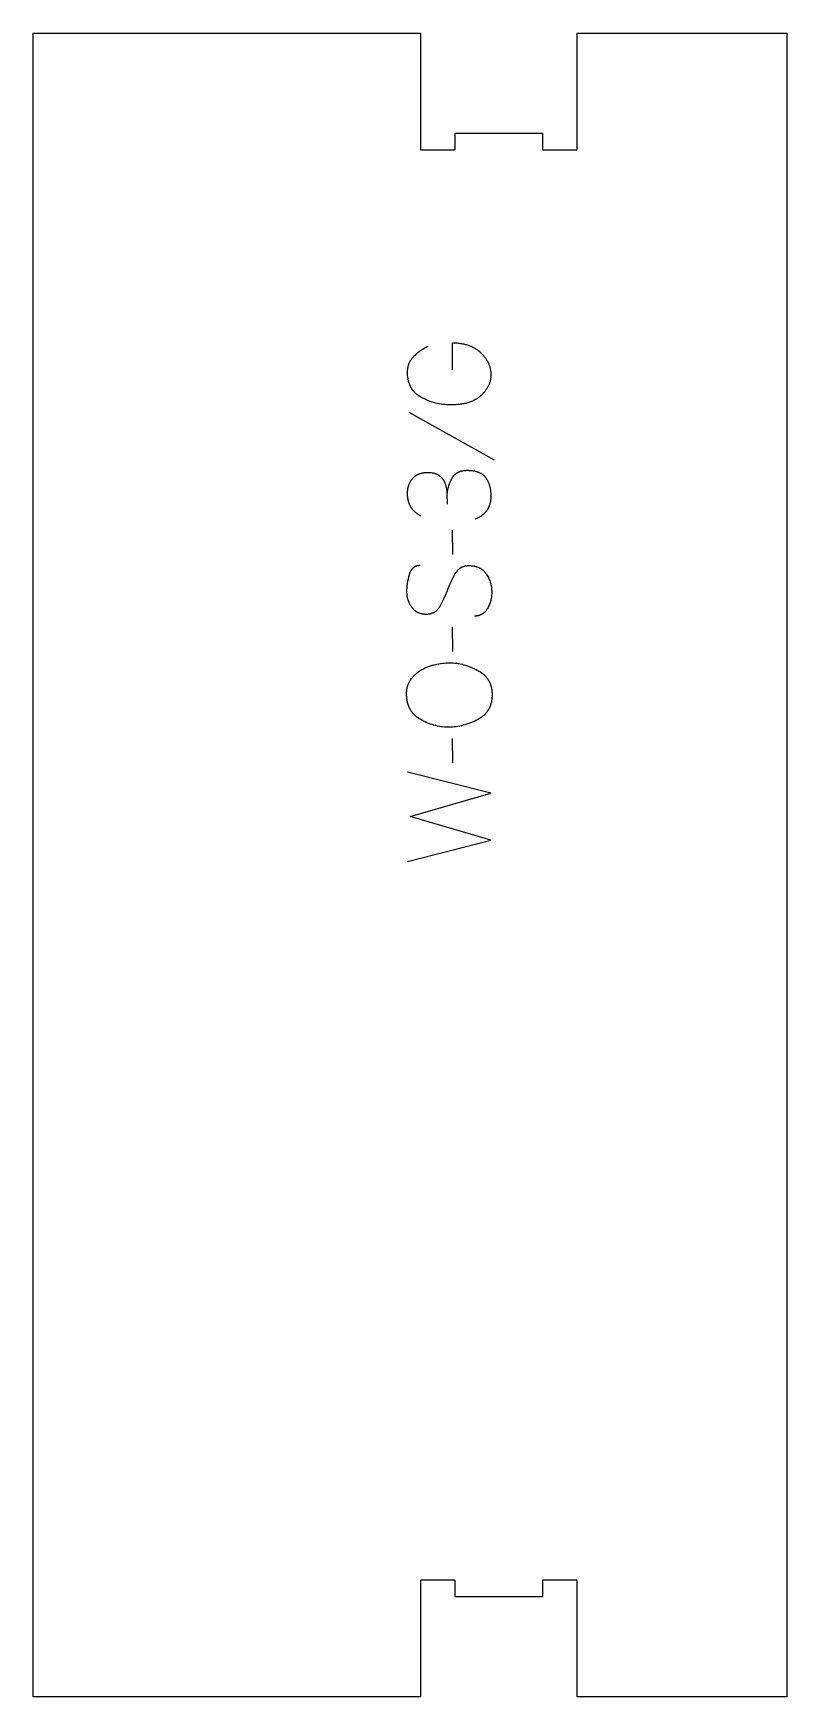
# Model space of a CAD drawing. Extents: x -135 to 137, y -300 to 300.
import ezdxf

# ---------------------------------------------------------------- set-up
doc = ezdxf.new("R2010")
doc.units = 0
doc.layers.add('1_ANYTOOL_1MMDEEP_LABELS_S', color=2, linetype='CONTINUOUS')
doc.layers.add('4_ANYTOOL_CUTTHROUGH_OUTSI', color=5, linetype='CONTINUOUS')

msp = doc.modelspace()

# ---------------------------------------------------------------- linework, layer by layer
at = {"layer": '1_ANYTOOL_1MMDEEP_LABELS_S'}
for p, q in [((0.47, 163.24), (31.24, 146.06)), ((16.11, 120.73), (16.2, 111.94)), ((16.11, 85.67), (16.2, 76.89)), ((16.11, 45.64), (16.2, 36.86))]:
    msp.add_line(p, q, dxfattribs=at)
for points in [[(16.2, 178.46), (16.24, 188.23), (17.07, 188.19), (17.48, 188.17), (17.87, 188.13), (18.27, 188.09), (18.65, 188.05), (19.03, 187.99), (19.41, 187.93), (19.77, 187.86), (20.13, 187.79), (20.49, 187.71), (20.84, 187.62), (21.18, 187.53), (21.52, 187.43), (21.84, 187.32), (22.17, 187.21), (22.48, 187.09), (22.8, 186.96), (23.1, 186.83), (23.4, 186.69), (23.69, 186.55), (23.98, 186.39), (24.25, 186.23), (24.53, 186.07), (24.79, 185.89), (25.05, 185.71), (25.31, 185.53), (25.56, 185.34), (25.8, 185.14), (26.03, 184.93), (26.26, 184.72), (26.49, 184.5), (26.91, 184.06), (27.11, 183.84), (27.31, 183.61), (27.5, 183.39), (27.68, 183.16), (27.86, 182.93), (28.03, 182.7), (28.19, 182.47), (28.34, 182.24), (28.49, 182.01), (28.63, 181.77), (28.77, 181.54), (28.9, 181.3), (29.02, 181.06), (29.13, 180.83), (29.24, 180.58), (29.34, 180.34), (29.44, 180.1), (29.52, 179.86), (29.6, 179.61), (29.68, 179.36), (29.74, 179.12), (29.8, 178.87), (29.86, 178.62), (29.9, 178.36), (29.94, 178.11), (29.98, 177.86), (30, 177.6), (30.02, 177.35), (30.04, 177.09), (30.04, 176.83), (30.04, 176.57), (30.03, 176.31), (30.02, 176.06), (30, 175.8), (29.97, 175.55), (29.93, 175.3), (29.89, 175.04), (29.84, 174.8), (29.78, 174.55), (29.72, 174.3), (29.65, 174.06), (29.57, 173.81), (29.48, 173.57), (29.39, 173.33), (29.29, 173.09), (29.19, 172.85), (29.07, 172.62), (28.95, 172.38), (28.82, 172.15), (28.69, 171.92), (28.55, 171.69), (28.4, 171.46), (28.24, 171.23), (28.08, 171), (27.91, 170.78), (27.74, 170.55), (27.55, 170.33), (27.36, 170.11), (27.16, 169.89), (26.96, 169.67), (26.75, 169.46), (26.53, 169.24), (26.3, 169.03), (26.07, 168.83), (25.83, 168.63), (25.58, 168.44), (25.32, 168.26), (25.06, 168.08), (24.79, 167.91), (24.51, 167.74), (24.22, 167.59), (23.92, 167.43), (23.62, 167.29), (23.31, 167.15), (22.99, 167.02), (22.67, 166.9), (22.34, 166.78), (22, 166.67), (21.65, 166.57), (21.29, 166.47), (20.93, 166.38), (20.56, 166.3), (20.18, 166.22), (19.79, 166.15), (19.4, 166.09), (19, 166.03), (18.59, 165.98), (18.17, 165.93), (17.32, 165.87), (16.43, 165.83), (15.51, 165.81), (14.84, 165.82), (14.16, 165.86), (13.49, 165.91), (12.82, 165.98), (12.15, 166.07), (11.49, 166.19), (10.83, 166.32), (10.18, 166.48), (9.53, 166.66), (8.88, 166.85), (8.23, 167.07), (7.59, 167.31), (6.95, 167.57), (6.32, 167.85), (5.69, 168.15), (5.06, 168.47), (4.75, 168.64), (4.44, 168.82), (4.15, 169.01), (3.87, 169.2), (3.6, 169.4), (3.47, 169.51), (3.34, 169.61), (3.21, 169.72), (3.09, 169.83), (2.96, 169.94), (2.84, 170.05), (2.73, 170.16), (2.61, 170.28), (2.5, 170.4), (2.39, 170.51), (2.28, 170.64), (2.18, 170.76), (2.08, 170.88), (1.98, 171.01), (1.88, 171.14), (1.78, 171.27), (1.69, 171.4), (1.6, 171.53), (1.51, 171.67), (1.43, 171.8), (1.34, 171.94), (1.26, 172.08), (1.19, 172.22), (1.11, 172.37), (1.04, 172.51), (0.97, 172.66), (0.9, 172.81), (0.83, 172.96), (0.77, 173.11), (0.71, 173.27), (0.65, 173.43), (0.6, 173.58), (0.49, 173.91), (0.4, 174.23), (0.32, 174.57), (0.24, 174.91), (0.18, 175.26), (0.12, 175.62), (0.08, 175.99), (0.04, 176.36), (0.02, 176.74), (0, 177.12), (0, 177.51), (0, 177.74), (0.01, 177.96), (0.02, 178.18), (0.04, 178.39), (0.06, 178.61), (0.08, 178.82), (0.11, 179.02), (0.14, 179.23), (0.18, 179.43), (0.22, 179.63), (0.27, 179.83), (0.32, 180.02), (0.37, 180.21), (0.43, 180.4), (0.5, 180.59), (0.57, 180.77), (0.64, 180.95), (0.72, 181.13), (0.8, 181.31), (0.89, 181.48), (0.98, 181.65), (1.07, 181.82), (1.17, 181.98), (1.28, 182.14), (1.39, 182.3), (1.5, 182.46), (1.62, 182.61), (1.74, 182.76), (1.87, 182.91), (2, 183.06), (2.13, 183.2), (2.27, 183.34), (2.85, 183.9), (3.14, 184.16), (3.44, 184.43), (3.75, 184.68), (4.06, 184.93), (4.37, 185.17), (4.69, 185.4), (5.02, 185.63), (5.35, 185.85), (5.68, 186.06), (6.02, 186.27), (6.36, 186.47), (6.71, 186.66), (7.06, 186.85), (7.41, 187.03)], [(4.93, 125.7), (4.63, 125.86), (4.33, 126.02), (4.05, 126.19), (3.77, 126.37), (3.51, 126.56), (3.25, 126.75), (3.01, 126.94), (2.89, 127.04), (2.77, 127.14), (2.66, 127.25), (2.55, 127.35), (2.44, 127.46), (2.33, 127.57), (2.22, 127.68), (2.12, 127.79), (2.02, 127.9), (1.93, 128.02), (1.83, 128.13), (1.74, 128.25), (1.65, 128.37), (1.56, 128.49), (1.47, 128.61), (1.39, 128.74), (1.31, 128.86), (1.23, 128.99), (1.16, 129.12), (1.08, 129.25), (1.01, 129.38), (0.94, 129.51), (0.88, 129.65), (0.81, 129.78), (0.75, 129.92), (0.69, 130.06), (0.64, 130.2), (0.58, 130.35), (0.53, 130.49), (0.48, 130.64), (0.43, 130.78), (0.39, 130.93), (0.31, 131.24), (0.24, 131.55), (0.17, 131.86), (0.12, 132.18), (0.08, 132.51), (0.04, 132.85), (0.02, 133.19), (0, 133.53), (0, 133.89), (0, 134.1), (0.01, 134.3), (0.02, 134.51), (0.03, 134.71), (0.05, 134.91), (0.07, 135.11), (0.09, 135.31), (0.12, 135.5), (0.15, 135.69), (0.18, 135.88), (0.22, 136.06), (0.27, 136.24), (0.31, 136.42), (0.36, 136.6), (0.41, 136.78), (0.47, 136.95), (0.53, 137.12), (0.6, 137.29), (0.66, 137.45), (0.74, 137.62), (0.81, 137.78), (0.89, 137.93), (0.97, 138.09), (1.06, 138.24), (1.15, 138.39), (1.24, 138.54), (1.34, 138.68), (1.44, 138.83), (1.55, 138.97), (1.66, 139.1), (1.77, 139.24), (1.89, 139.37), (2.01, 139.5), (2.13, 139.63), (2.25, 139.75), (2.38, 139.87), (2.51, 139.99), (2.65, 140.1), (2.79, 140.2), (2.93, 140.31), (3.07, 140.4), (3.22, 140.5), (3.37, 140.59), (3.52, 140.67), (3.68, 140.75), (3.84, 140.83), (4, 140.9), (4.17, 140.97), (4.34, 141.03), (4.51, 141.09), (4.68, 141.15), (4.86, 141.2), (5.04, 141.24), (5.23, 141.28), (5.42, 141.32), (5.61, 141.36), (5.8, 141.39), (6, 141.41), (6.2, 141.43), (6.4, 141.45), (6.61, 141.46), (6.82, 141.47), (7.03, 141.47), (7.59, 141.47), (7.92, 141.45), (8.24, 141.43), (8.55, 141.4), (8.85, 141.36), (9, 141.33), (9.15, 141.31), (9.29, 141.28), (9.43, 141.25), (9.56, 141.22), (9.7, 141.18), (9.83, 141.14), (9.96, 141.11), (10.08, 141.06), (10.21, 141.02), (10.33, 140.97), (10.45, 140.92), (10.56, 140.87), (10.67, 140.82), (10.78, 140.77), (10.89, 140.71), (11, 140.65), (11.1, 140.59), (11.2, 140.52), (11.3, 140.45), (11.39, 140.39), (11.49, 140.31), (11.66, 140.17), (11.84, 140.02), (12, 139.86), (12.16, 139.7), (12.24, 139.62), (12.31, 139.54), (12.39, 139.45), (12.46, 139.37), (12.53, 139.28), (12.6, 139.2), (12.66, 139.11), (12.73, 139.02), (12.79, 138.93), (12.85, 138.84), (12.91, 138.74), (12.97, 138.65), (13.03, 138.56), (13.08, 138.46), (13.14, 138.36), (13.19, 138.27), (13.24, 138.17), (13.29, 138.07), (13.33, 137.96), (13.38, 137.86), (13.42, 137.76), (13.46, 137.65), (13.54, 137.44), (13.62, 137.23), (13.68, 137.01), (13.75, 136.79), (13.81, 136.57), (13.86, 136.34), (13.91, 136.11), (13.96, 135.89), (14, 135.65), (14.04, 135.42), (14.08, 135.18), (14.1, 134.94), (14.13, 134.7), (14.15, 134.46), (14.17, 134.21), (14.18, 133.96), (14.19, 133.71), (14.23, 130.03)], [(14.23, 132.81), (14.26, 133.25), (14.29, 133.68), (14.34, 134.11), (14.4, 134.54), (14.47, 134.96), (14.56, 135.37), (14.65, 135.78), (14.75, 136.19), (14.87, 136.59), (15, 136.99), (15.13, 137.38), (15.28, 137.77), (15.44, 138.16), (15.61, 138.54), (15.79, 138.91), (15.99, 139.29), (16.08, 139.47), (16.19, 139.64), (16.24, 139.73), (16.3, 139.81), (16.35, 139.9), (16.41, 139.98), (16.47, 140.06), (16.53, 140.14), (16.59, 140.21), (16.65, 140.29), (16.72, 140.37), (16.78, 140.44), (16.85, 140.51), (16.91, 140.58), (16.98, 140.65), (17.05, 140.72), (17.12, 140.78), (17.19, 140.85), (17.27, 140.91), (17.34, 140.97), (17.42, 141.03), (17.49, 141.09), (17.57, 141.14), (17.65, 141.2), (17.73, 141.25), (17.81, 141.31), (17.89, 141.36), (17.98, 141.41), (18.06, 141.46), (18.15, 141.5), (18.24, 141.55), (18.33, 141.59), (18.42, 141.64), (18.51, 141.68), (18.6, 141.72), (18.69, 141.75), (18.89, 141.83), (19.08, 141.89), (19.28, 141.95), (19.49, 142.01), (19.7, 142.06), (19.91, 142.1), (20.13, 142.14), (20.36, 142.17), (20.59, 142.2), (20.82, 142.22), (21.06, 142.23), (21.31, 142.24), (21.56, 142.24), (21.84, 142.24), (22.11, 142.23), (22.38, 142.22), (22.64, 142.2), (22.9, 142.18), (23.16, 142.16), (23.4, 142.12), (23.65, 142.09), (23.89, 142.05), (24.12, 142), (24.35, 141.95), (24.58, 141.89), (24.8, 141.83), (25.01, 141.77), (25.22, 141.7), (25.42, 141.62), (25.62, 141.54), (25.82, 141.46), (26.01, 141.37), (26.19, 141.27), (26.37, 141.17), (26.55, 141.07), (26.72, 140.96), (26.88, 140.84), (27.05, 140.73), (27.2, 140.6), (27.35, 140.47), (27.42, 140.41), (27.5, 140.34), (27.57, 140.27), (27.64, 140.2), (27.71, 140.13), (27.77, 140.06), (27.84, 139.98), (27.9, 139.91), (28.03, 139.76), (28.15, 139.6), (28.27, 139.44), (28.38, 139.28), (28.49, 139.11), (28.6, 138.94), (28.7, 138.76), (28.8, 138.58), (28.89, 138.4), (28.98, 138.22), (29.07, 138.03), (29.15, 137.84), (29.23, 137.64), (29.3, 137.44), (29.38, 137.24), (29.44, 137.03), (29.51, 136.82), (29.57, 136.61), (29.62, 136.39), (29.67, 136.17), (29.72, 135.95), (29.77, 135.72), (29.81, 135.49), (29.84, 135.25), (29.88, 135.02), (29.93, 134.53), (29.97, 134.03), (29.99, 133.51), (30, 132.99), (29.99, 132.6), (29.98, 132.23), (29.95, 131.86), (29.91, 131.5), (29.86, 131.15), (29.83, 130.98), (29.8, 130.81), (29.76, 130.64), (29.73, 130.47), (29.69, 130.31), (29.64, 130.15), (29.6, 129.99), (29.55, 129.83), (29.5, 129.67), (29.44, 129.51), (29.39, 129.36), (29.33, 129.21), (29.26, 129.06), (29.2, 128.91), (29.13, 128.77), (29.06, 128.62), (28.99, 128.48), (28.91, 128.34), (28.83, 128.2), (28.75, 128.07), (28.66, 127.93), (28.57, 127.8), (28.48, 127.67), (28.39, 127.54), (28.3, 127.41), (28.2, 127.29), (28.09, 127.17), (27.99, 127.05), (27.88, 126.93), (27.77, 126.81), (27.66, 126.7), (27.55, 126.58), (27.43, 126.47), (27.31, 126.36), (27.18, 126.26), (27.06, 126.15), (26.93, 126.05), (26.79, 125.95), (26.66, 125.85), (26.52, 125.75), (26.38, 125.65), (26.24, 125.56), (26.09, 125.47), (25.94, 125.38), (25.64, 125.2), (25.32, 125.04), (24.99, 124.88), (24.65, 124.73), (24.3, 124.59)], [(4.59, 107.91), (4.4, 107.91), (4.31, 107.91), (4.21, 107.9), (4.12, 107.89), (4.03, 107.89), (3.95, 107.87), (3.86, 107.86), (3.77, 107.85), (3.69, 107.83), (3.6, 107.82), (3.52, 107.8), (3.44, 107.78), (3.35, 107.76), (3.27, 107.73), (3.2, 107.71), (3.12, 107.68), (3.04, 107.65), (2.96, 107.62), (2.89, 107.59), (2.81, 107.56), (2.74, 107.52), (2.67, 107.49), (2.6, 107.45), (2.53, 107.41), (2.46, 107.37), (2.39, 107.33), (2.33, 107.28), (2.26, 107.24), (2.19, 107.19), (2.13, 107.14), (2.07, 107.09), (2.01, 107.04), (1.95, 106.98), (1.89, 106.93), (1.83, 106.87), (1.77, 106.81), (1.71, 106.75), (1.66, 106.69), (1.6, 106.63), (1.55, 106.56), (1.5, 106.49), (1.44, 106.42), (1.39, 106.35), (1.34, 106.28), (1.3, 106.21), (1.25, 106.13), (1.2, 106.06), (1.16, 105.98), (1.11, 105.9), (1.07, 105.82), (1.03, 105.74), (0.95, 105.56), (0.87, 105.39), (0.8, 105.2), (0.73, 105.01), (0.66, 104.82), (0.6, 104.61), (0.38, 103.81), (0.19, 103.01), (0.03, 102.23), (-0.11, 101.46), (-0.16, 101.09), (-0.21, 100.71), (-0.25, 100.34), (-0.28, 99.97), (-0.31, 99.6), (-0.33, 99.24), (-0.34, 98.88), (-0.34, 98.53), (-0.34, 98.33), (-0.34, 98.14), (-0.33, 97.95), (-0.31, 97.76), (-0.3, 97.57), (-0.28, 97.38), (-0.25, 97.19), (-0.23, 97), (-0.2, 96.82), (-0.16, 96.64), (-0.13, 96.45), (-0.08, 96.27), (-0.04, 96.09), (0.01, 95.91), (0.06, 95.74), (0.12, 95.56), (0.18, 95.39), (0.24, 95.21), (0.31, 95.04), (0.38, 94.87), (0.45, 94.7), (0.53, 94.53), (0.61, 94.36), (0.69, 94.2), (0.78, 94.03), (0.87, 93.87), (0.97, 93.71), (1.07, 93.55), (1.17, 93.39), (1.28, 93.23), (1.39, 93.07), (1.5, 92.91), (1.61, 92.76), (1.73, 92.61), (1.85, 92.47), (1.97, 92.33), (2.1, 92.2), (2.23, 92.07), (2.36, 91.95), (2.5, 91.83), (2.64, 91.71), (2.78, 91.6), (2.92, 91.5), (3.07, 91.4), (3.22, 91.3), (3.38, 91.22), (3.54, 91.13), (3.7, 91.05), (3.86, 90.97), (4.03, 90.9), (4.2, 90.84), (4.37, 90.78), (4.55, 90.72), (4.72, 90.67), (4.91, 90.63), (5.09, 90.58), (5.28, 90.55), (5.47, 90.52), (5.67, 90.49), (5.86, 90.47), (6.06, 90.45), (6.27, 90.44), (6.48, 90.43), (6.69, 90.43), (6.9, 90.43), (7.11, 90.44), (7.32, 90.45), (7.52, 90.47), (7.72, 90.5), (7.92, 90.53), (8.11, 90.56), (8.3, 90.61), (8.49, 90.65), (8.67, 90.7), (8.85, 90.76), (9.02, 90.83), (9.11, 90.86), (9.2, 90.9), (9.28, 90.93), (9.36, 90.97), (9.44, 91.01), (9.53, 91.05), (9.61, 91.09), (9.69, 91.14), (9.76, 91.18), (9.84, 91.23), (9.92, 91.27), (9.99, 91.32), (10.07, 91.37), (10.14, 91.43), (10.22, 91.48), (10.29, 91.53), (10.36, 91.59), (10.43, 91.65), (10.5, 91.71), (10.57, 91.77), (10.64, 91.83), (10.7, 91.89), (10.77, 91.95), (10.83, 92.02), (10.96, 92.15), (11.08, 92.3), (11.2, 92.44), (11.32, 92.59), (11.43, 92.75), (11.54, 92.91), (11.64, 93.08), (11.74, 93.26), (12.13, 93.97), (12.51, 94.7), (12.88, 95.45), (13.24, 96.21), (13.59, 96.99), (13.93, 97.79), (14.26, 98.6), (14.57, 99.43), (14.88, 100.25), (15.2, 101.06), (15.54, 101.85), (15.9, 102.61), (16.27, 103.36), (16.66, 104.08), (17.07, 104.79), (17.49, 105.47), (17.59, 105.64), (17.71, 105.8), (17.82, 105.95), (17.88, 106.03), (17.95, 106.1), (18.01, 106.17), (18.07, 106.24), (18.13, 106.31), (18.2, 106.38), (18.27, 106.44), (18.33, 106.51), (18.4, 106.57), (18.47, 106.63), (18.54, 106.69), (18.61, 106.75), (18.68, 106.81), (18.75, 106.87), (18.83, 106.92), (18.9, 106.97), (18.98, 107.02), (19.05, 107.07), (19.13, 107.12), (19.21, 107.17), (19.29, 107.22), (19.37, 107.26), (19.45, 107.3), (19.54, 107.34), (19.62, 107.38), (19.7, 107.42), (19.79, 107.46), (19.88, 107.49), (19.96, 107.53), (20.05, 107.56), (20.14, 107.59), (20.23, 107.62), (20.32, 107.65), (20.42, 107.67), (20.6, 107.72), (20.79, 107.77), (20.99, 107.8), (21.19, 107.83), (21.39, 107.86), (21.6, 107.88), (21.81, 107.89), (22.03, 107.9), (22.25, 107.9), (22.47, 107.9), (22.7, 107.89), (22.93, 107.87), (23.16, 107.85), (23.39, 107.82), (23.61, 107.79), (23.83, 107.76), (24.05, 107.71), (24.26, 107.67), (24.47, 107.62), (24.68, 107.56), (24.88, 107.5), (25.07, 107.43), (25.27, 107.36), (25.46, 107.28), (25.65, 107.2), (25.83, 107.12), (26.01, 107.03), (26.19, 106.93), (26.36, 106.83), (26.53, 106.72), (26.69, 106.61), (26.85, 106.49), (27.01, 106.37), (27.16, 106.24), (27.31, 106.11), (27.46, 105.97), (27.6, 105.83), (27.74, 105.69), (27.88, 105.53), (28.01, 105.38), (28.14, 105.22), (28.26, 105.05), (28.38, 104.88), (28.5, 104.7), (28.72, 104.34), (28.92, 103.97), (29.11, 103.61), (29.29, 103.23), (29.45, 102.86), (29.6, 102.48), (29.74, 102.1), (29.8, 101.9), (29.86, 101.71), (29.92, 101.52), (29.97, 101.32), (30.02, 101.12), (30.06, 100.93), (30.11, 100.73), (30.14, 100.53), (30.21, 100.13), (30.27, 99.72), (30.3, 99.31), (30.33, 98.9), (30.34, 98.49), (30.34, 98.08), (30.33, 97.67), (30.3, 97.27), (30.26, 96.87), (30.21, 96.48), (30.15, 96.09), (30.07, 95.7), (29.98, 95.32), (29.88, 94.95), (29.76, 94.58), (29.63, 94.21), (29.49, 93.85), (29.34, 93.49), (29.17, 93.14), (28.99, 92.79), (28.8, 92.44), (28.7, 92.27), (28.6, 92.11), (28.49, 91.95), (28.38, 91.8), (28.27, 91.65), (28.15, 91.51), (28.03, 91.37), (27.91, 91.24), (27.79, 91.12), (27.66, 91), (27.53, 90.88), (27.4, 90.77), (27.33, 90.72), (27.26, 90.67), (27.2, 90.62), (27.13, 90.57), (27.05, 90.52), (26.98, 90.47), (26.91, 90.43), (26.84, 90.39), (26.77, 90.34), (26.69, 90.3), (26.62, 90.26), (26.54, 90.22), (26.47, 90.19), (26.39, 90.15), (26.31, 90.12), (26.23, 90.09), (26.15, 90.05), (26.07, 90.02), (25.99, 90), (25.91, 89.97), (25.75, 89.92), (25.58, 89.87), (25.41, 89.83), (25.23, 89.8), (25.06, 89.77), (24.88, 89.74), (24.69, 89.72), (24.51, 89.71), (24.32, 89.7), (24.13, 89.7)], [(0, 1.29), (30, 9), (0.9, 17.44), (30, 25.93), (0, 33.43)]]:
    msp.add_lwpolyline(points, dxfattribs=at)
msp.add_lwpolyline([(-0.34, 61.71), (-0.34, 62.09), (-0.32, 62.45), (-0.29, 62.81), (-0.27, 62.98), (-0.25, 63.16), (-0.22, 63.33), (-0.2, 63.5), (-0.17, 63.67), (-0.13, 63.84), (-0.1, 64), (-0.06, 64.17), (-0.01, 64.33), (0.03, 64.49), (0.08, 64.65), (0.13, 64.8), (0.19, 64.96), (0.24, 65.11), (0.3, 65.26), (0.37, 65.41), (0.43, 65.56), (0.5, 65.71), (0.57, 65.85), (0.65, 66), (0.73, 66.14), (0.81, 66.28), (0.89, 66.41), (0.98, 66.55), (1.06, 66.68), (1.34, 67.07), (1.53, 67.33), (1.73, 67.57), (1.94, 67.82), (2.15, 68.05), (2.36, 68.28), (2.59, 68.5), (2.82, 68.72), (3.05, 68.93), (3.3, 69.14), (3.55, 69.34), (3.8, 69.53), (4.06, 69.72), (4.33, 69.9), (4.6, 70.07), (5.17, 70.41), (5.46, 70.57), (5.75, 70.73), (6.05, 70.88), (6.35, 71.02), (6.66, 71.16), (6.96, 71.3), (7.28, 71.42), (7.59, 71.54), (7.91, 71.66), (8.23, 71.76), (8.56, 71.87), (8.89, 71.96), (9.22, 72.05), (9.56, 72.14), (10.58, 72.36), (11.26, 72.5), (11.93, 72.61), (12.59, 72.7), (13.24, 72.77), (13.89, 72.82), (14.54, 72.85), (15.17, 72.86), (15.81, 72.85), (16.45, 72.81), (17.08, 72.76), (17.72, 72.68), (18.36, 72.59), (19, 72.47), (19.63, 72.32), (20.27, 72.16), (20.91, 71.98), (21.55, 71.77), (22.18, 71.54), (22.82, 71.29), (23.46, 71.02), (24.1, 70.72), (24.73, 70.41), (25.37, 70.07), (25.69, 69.9), (25.99, 69.72), (26.28, 69.53), (26.57, 69.34), (26.84, 69.14), (27.1, 68.93), (27.36, 68.72), (27.6, 68.5), (27.72, 68.39), (27.84, 68.27), (27.95, 68.16), (28.06, 68.04), (28.17, 67.93), (28.28, 67.81), (28.38, 67.68), (28.48, 67.56), (28.58, 67.44), (28.67, 67.31), (28.77, 67.19), (28.86, 67.06), (28.95, 66.93), (29.03, 66.79), (29.12, 66.66), (29.2, 66.53), (29.27, 66.39), (29.35, 66.25), (29.42, 66.11), (29.5, 65.97), (29.56, 65.83), (29.63, 65.68), (29.69, 65.53), (29.75, 65.39), (29.81, 65.24), (29.87, 65.09), (29.92, 64.93), (29.97, 64.78), (30.07, 64.47), (30.15, 64.15), (30.23, 63.82), (30.29, 63.49), (30.35, 63.15), (30.39, 62.81), (30.43, 62.46), (30.45, 62.1), (30.47, 61.74), (30.47, 61.37), (30.47, 60.99), (30.45, 60.61), (30.43, 60.24), (30.39, 59.88), (30.34, 59.53), (30.29, 59.18), (30.22, 58.83), (30.15, 58.5), (30.06, 58.17), (29.97, 57.84), (29.91, 57.69), (29.86, 57.53), (29.8, 57.37), (29.74, 57.22), (29.68, 57.07), (29.62, 56.92), (29.55, 56.77), (29.48, 56.62), (29.41, 56.47), (29.33, 56.33), (29.25, 56.19), (29.18, 56.05), (29.09, 55.91), (29.01, 55.77), (28.92, 55.63), (28.83, 55.5), (28.74, 55.37), (28.64, 55.24), (28.55, 55.11), (28.45, 54.98), (28.34, 54.85), (28.24, 54.73), (28.13, 54.61), (28.02, 54.49), (27.91, 54.37), (27.79, 54.25), (27.67, 54.13), (27.55, 54.02), (27.43, 53.91), (27.31, 53.8), (27.05, 53.58), (26.78, 53.37), (26.5, 53.16), (26.21, 52.97), (25.91, 52.78), (25.6, 52.59), (25.29, 52.41), (24.64, 52.08), (23.99, 51.77), (23.34, 51.48), (22.69, 51.21), (22.04, 50.97), (21.39, 50.74), (20.74, 50.54), (20.09, 50.36), (19.44, 50.2), (18.79, 50.06), (18.14, 49.94), (17.48, 49.84), (16.83, 49.77), (16.18, 49.71), (15.52, 49.68), (14.87, 49.67), (14.18, 49.68), (13.49, 49.72), (12.81, 49.77), (12.13, 49.85), (11.46, 49.95), (10.8, 50.08), (10.14, 50.22), (9.49, 50.39), (8.85, 50.58), (8.21, 50.79), (7.58, 51.03), (6.95, 51.29), (6.33, 51.57), (5.71, 51.87), (5.1, 52.2), (4.5, 52.54), (4.2, 52.73), (3.91, 52.92), (3.63, 53.12), (3.36, 53.32), (3.1, 53.54), (2.85, 53.75), (2.61, 53.98), (2.38, 54.21), (2.27, 54.33), (2.16, 54.45), (2.05, 54.57), (1.95, 54.69), (1.84, 54.82), (1.74, 54.94), (1.64, 55.07), (1.55, 55.2), (1.46, 55.33), (1.36, 55.46), (1.28, 55.6), (1.19, 55.73), (1.11, 55.87), (1.02, 56.01), (0.94, 56.15), (0.87, 56.29), (0.79, 56.44), (0.72, 56.58), (0.58, 56.88), (0.46, 57.18), (0.34, 57.49), (0.23, 57.81), (0.13, 58.13), (0.04, 58.46), (-0.04, 58.79), (-0.11, 59.14), (-0.17, 59.49), (-0.22, 59.84), (-0.27, 60.2), (-0.3, 60.57), (-0.32, 60.95), (-0.34, 61.33)], close=True, dxfattribs=at)
at = {"layer": '4_ANYTOOL_CUTTHROUGH_OUTSI'}
msp.add_lwpolyline([(48.63, -263.75), (17.13, -263.75), (17.13, -258, 0.414214), (16.88, -257.75), (4.88, -257.75, 0.414214), (4.63, -258), (4.63, -299.75), (-134.87, -299.75), (-134.87, 299.75), (4.63, 299.75), (4.63, 258, 0.414214), (4.88, 257.75), (16.88, 257.75, 0.414214), (17.13, 258), (17.13, 263.75), (48.63, 263.75), (48.63, 258, 0.414214), (48.88, 257.75), (60.88, 257.75, 0.414214), (61.13, 258), (61.13, 299.75), (136.63, 299.75), (136.63, -299.75), (61.13, -299.75), (61.13, -258, 0.414214), (60.88, -257.75), (48.88, -257.75, 0.414214), (48.63, -258)], format="xyb", close=True, dxfattribs=at)

doc.saveas('drawing.dxf')
